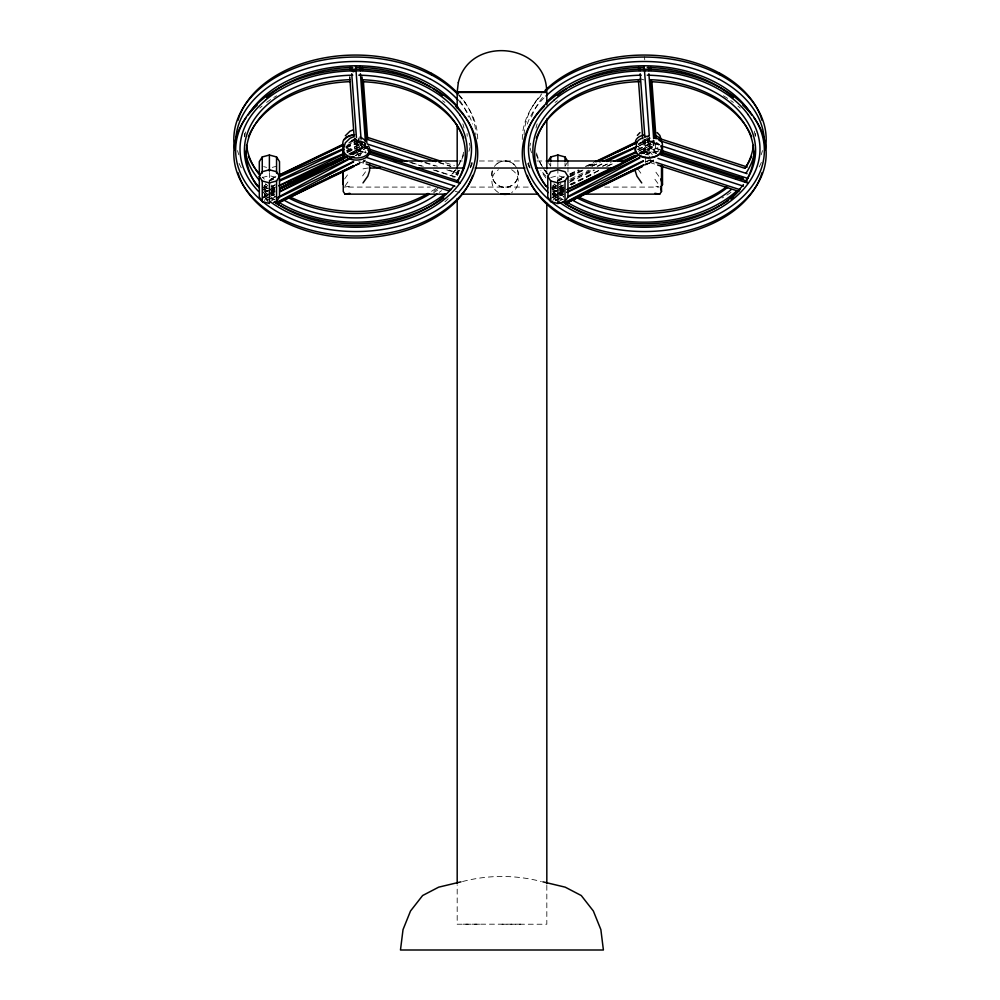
<?xml version="1.0" encoding="UTF-8"?>
<svg xmlns="http://www.w3.org/2000/svg" width="1000" height="1000" viewBox="0 0 1000 1000"><rect width="100%" height="100%" fill="white"/><g stroke="black" fill="none" stroke-linecap="round" stroke-linejoin="round"><path stroke-width="0.75" stroke-dasharray="5 3.75" d="M346 147.575L358.812 141.975L364.588 141.975L365.25 145.975L363.837 147.637L361.163 145.975L358.812 141.975L359.387 137.725M355.262 155.475L362.238 152.125L358.812 156.125L359.575 150.463L362.238 152.125L363.812 154.787M638.15 144.012L650.713 137.963L653.062 141.975L653.713 145.975L652.3 147.637L649.638 145.975L647.288 141.975L648.037 136.3M647.475 154.713L648.037 150.463L650.713 152.125L652.275 154.787M459.188 170.375L457.05 177.325L435.025 170.175M658.612 144.95L654.2 143.512L656.137 139.5M454.162 171.962L455.25 170.175M534.712 103.225L536.337 100.55M565.013 166.238L567.238 162.75M344.613 178.975L349.438 172.213M345.012 186.025L349.837 179.262M362.612 175.875L367.438 169.1M263.45 187.312L266.012 184.312M264.3 200.475L266.012 198.463L270.2 196.45M346.262 148.012L358.812 141.975L362.238 137.963M349.812 155.162L359.575 150.463L358.162 152.125L352.575 154.8M355.462 165.825L363.837 161.788L365.25 160.138L355.487 164.838M552.762 186.312L554.475 184.312L556.825 188.312L563.638 184.662M552.762 200.475L554.475 198.463L558.663 196.45M637.525 146.675L647.288 141.975L650.713 137.963L638.462 144.525M641.075 153.812L648.037 150.463L643.838 153.463L646.625 152.125L647.062 154.787M648.138 155.125L650.713 152.125L645.125 154.8M645.325 165.15L652.3 161.788L653.713 160.138L645.35 164.163L653.713 160.138M271.087 186.863L275.163 184.662M345.913 146.725L358.162 140.15M269.725 201.737L275.163 198.825M355.438 155.762L362.238 152.125M570.438 181.025L590.837 170.075M597.65 166.425L604.45 162.775M558.188 201.737L563.638 198.825M650.713 152.125L645.263 155.037L644.163 139.35M263.875 189.112L269.025 192.325L274.488 189.45M346.838 151.325L363.225 142.688M552.337 189.112L557.487 192.325L564.312 188.725M571.138 185.125L599.812 170.025M606.638 166.425L613.462 162.825M638.038 149.887L653.062 141.975L647.288 141.975L637.312 146.325M351.325 140.538L355.45 138.425M268.762 197.05L275.637 193.525M351.325 154.7L359.575 150.463M569.612 176.55L582 170.188M590.25 165.95L594.375 163.837M557.225 197.05L564.113 193.525M641.162 153.988L648.037 150.463M269 193.3L274.575 190.55L271.788 191.962M349.9 153.525L365.25 145.975L358.812 141.975L358.162 137.963M355.487 164.938L365.25 160.138M557.463 193.3L564.438 189.862M639.775 152.838L653.713 145.975L647.288 141.975L646.625 137.963M275.9 176.6L268.925 179.963L275.9 176.737M268.9 180.95L275.875 177.587M349.787 141.988L356.763 138.637L349.787 141.9M346.9 145.35L358.05 139.975M262.587 188.312L268.163 185.625M271.15 186.975L275.338 184.963M346.463 150.7L363.2 142.637M270.512 189.638L264.938 192.325L263.375 189.65M271.913 188.962L274.7 187.625M347.225 152.688L361.163 145.975L346.887 152.113M271.812 190.975L274.6 189.638M348.512 154.037L365.25 145.975M349.888 154.35L363.837 147.637L358.812 141.975M268.363 202.475L266.012 198.463L263.35 196.812L270.325 193.45M271.712 192.775L274.5 191.438M263.325 197.8L270.3 194.438M271.688 193.762L274.475 192.425M271.588 195.775L274.375 194.438M266.775 200.463L275.138 196.425M564.362 176.6L557.388 179.963L564.362 176.737M569.95 173.925L578.312 169.887M585.288 166.525L593.65 162.5M557.375 180.95L564.338 177.587M569.925 174.913L579.688 170.2M588.05 166.175L593.625 163.487M569.825 176.925L583.763 170.2M592.137 166.175L597.712 163.487M551.062 188.312L560.825 183.612M570.588 178.912L588.713 170.175M597.075 166.15L604.05 162.787M559.612 186.975L563.8 184.963M569.375 182.275L594.487 170.175M602.85 166.15L609.825 162.787M637.712 149.362L653.062 141.975M552.062 189.45L556.075 193.988L553.413 192.325L558.987 189.638M560.375 188.962L563.175 187.625M570.138 184.262L599.425 170.162M607.8 166.125L614.775 162.763M638.475 151.35L649.638 145.975L638.212 150.887M560.275 190.975L563.062 189.638M639.775 152.688L653.713 145.975M560.25 191.962L564.438 189.95M639.75 153.675L652.3 147.637L647.288 141.975M558.787 193.45L551.812 196.812L556 194.838M560.188 192.775L564.362 190.763M553.188 197.125L558.763 194.438M560.163 193.762L564.338 191.75M560.062 195.775L564.237 193.762M555.237 200.463L563.612 196.425M645.45 162.15L649.638 160.138L652.3 161.788L645.238 164.988M263.35 196.812L267.525 194.838M268.925 194.175L274.5 191.55M352.575 154.75L358.162 152.125L358.812 156.125M569.938 174.112L578.3 170.162M586.675 166.225L593.638 162.938M557.388 194.175L564.362 190.888M274.825 187.85L264.938 192.325L267.6 193.988L263.587 189.45M349.7 154.012L363.837 147.637M355.363 165.625L363.837 161.788M553.413 192.325L556.237 191.05M557.65 190.413L563.3 187.85M570.363 184.662L594.375 173.812M639.587 153.375L652.3 147.637M269.05 181.2L276.175 178.088M261.925 198.463L267.625 195.975M269.05 195.35L274.75 192.862M557.525 181.2L561.8 179.325M570.35 175.588L583.162 169.988M591.712 166.25L600.262 162.512M550.4 198.463L556.1 195.975M557.525 195.35L563.225 192.862M264.012 187.7L266.875 186.475M271.163 198.787L275.45 196.95M552.487 187.7L561.062 184.025M569.625 180.338L593.913 169.913M602.487 166.225L611.062 162.537M555.337 200.637L563.913 196.95M645.35 161.975L649.638 160.138M272.262 167.387L276.55 166.238M262.262 177.537L269.4 175.613L276.55 177.537M270.837 188.35L276.55 186.812M263.688 191.912L267.975 190.763M550.725 177.537L557.875 175.613L565.013 177.537M559.3 188.35L565.013 186.812M552.163 191.912L556.45 190.763M462.512 881.538C488.4 874.788 515.475 874.788 541.362 881.538M362.612 161.825L365.025 161.412M363.013 168.875L367.837 168.038M349.438 186.262L344.613 187.087L430.262 187.087M479.6 924.2L457.188 924.225L457.188 885.212M463.2 924.188L524.412 924.188M459.15 160.987L462.262 160.987M479.363 160.987L521.325 160.987M536.875 160.987L544.65 160.987M470.75 187.087L529.925 187.087M551.725 187.087L564.188 187.087M604.675 187.087L659.175 187.087M264.037 188.312L268.363 188.312M552.5 188.312L556.825 188.312M552.225 194.137L563.138 194.137M502.013 924.225L546.825 924.225L546.825 885.212M655.913 186.262L658.325 186.675M552.163 187.2L556.45 188.35M559.3 190.763L563.587 191.912M263.688 166.612L266.55 167.387M263.688 187.2L267.975 188.35M270.837 190.763L275.125 191.912M639.688 78.6L643.95 79.925M659.412 144.725L646.15 140.425L644.212 144.438L645.763 147L659.062 151.325M660.362 149.675L644.212 144.438L643.875 139.812M660.163 149.963L649.9 146.625L649.212 137.3M653.787 140.262L654.575 151.088L658.988 152.525M656.375 153.387L650.45 151.463L649.412 137.513M648.612 160.025L654.488 161.925M654.3 162.213L649.9 160.787L649.562 156.113M654.625 164.037L645.763 161.163L645.425 156.488M445.525 162.712L454.35 165.588M439.075 162.35L450.938 166.2M438.725 162.575L450.562 166.425M365.05 142.812L357.675 140.425L355.737 144.438L357.3 147L367.638 150.363M425.475 162.438L437.275 166.262M449.062 170.087L457.9 172.963M424.7 162.662L435.012 166.012M446.812 169.85L458.6 173.675M367.488 148.25L355.737 144.438L355.288 138.275M411.538 162.55L423.275 166.363M367.287 148.525L361.425 146.625L360.975 140.412M409.787 162.325L421.512 166.137M433.237 169.95L456.688 177.562M366.425 152.912L361.975 151.463L361.175 140.612M360.625 155.538L357.675 154.575L356.538 139.037M455.225 191.238L459.625 192.662M358.775 161.637L364.688 163.562M552.7 197.362L554.475 198.463L556.825 202.475M650.3 159.525L652.3 161.788M655.913 172.213L659.938 177.85M654.912 179.262L658.925 184.9M637.913 169.1L642.738 175.875M548.513 162.75L550.725 166.238M544.75 170.175L545.837 171.962A110.138 74.4 0 0 0 547.525 174.188M459.162 94.938A120.763 81.575 0 0 1 463.663 100.55L465.288 103.225A121.438 82.037 0 0 1 477.7 139.425M654.575 151.088L656.137 153.663L655.113 139.85M653.962 140.412L654.2 143.512M652.938 140.625L653.85 153.025M644.513 56.712L644.75 59.812M648.3 139.012L649.438 154.562M645.188 139.213L645.763 147M645 139.037L646.15 154.575M642.85 140.1L643.988 155.512M367.1 145.988L367.438 150.588M365.538 143.35L366.112 151.088M364.588 142.175L365.387 153.025M359.95 140.575L360.975 154.562M356.725 139.213L357.3 147M355.688 139.35L356.95 156.488M354.275 138.562L355.513 155.512M567.975 161.588L567.975 166M567.975 167.475L567.975 171.887M565.013 162.838L565.013 165.775M557.875 162.387L557.875 166.788M557.875 168.263L557.875 181.55M550.725 162.838L550.725 165.775M546.825 170.463L546.825 173.588M457.188 170.463L457.188 178.263M269.4 172.562L269.4 181.55M529.85 146.113A115.25 77.862 0 0 1 530.625 143.138M529.25 167.138A115.25 77.862 0 0 1 528.675 162.625M555.075 102.45A120.763 81.587 0 0 1 557.475 100.712M723.363 95.775A120.75 81.575 0 0 1 733.4 102.45M737.938 106.062A120.75 81.575 0 0 1 740.25 108.062M556.25 199.812A116.363 78.612 0 0 1 553.938 197.938M556.512 197.875A110.138 74.4 0 0 1 552.25 193.75M556.2 196.412A111.95 75.638 0 0 1 552.837 193.337M535.988 128.05A109.062 73.688 0 0 1 537.137 123.85M545.837 171.962A109.062 73.688 0 0 1 542.525 166.925M541.775 165.637A109.062 73.688 0 0 1 536.325 152.213M531.562 116.975A115.25 77.862 0 0 1 544.963 94.7M531.562 152.8A115.25 77.862 0 0 1 529.85 146.9M524.125 134.787A119.625 80.825 0 0 1 541.812 93.837M522.3 139.425A121.438 82.037 0 0 1 542.337 94.213M527.288 124.05A119.625 80.825 0 0 1 544.9 97.025M755.512 133.338A110.875 74.912 0 0 1 755.588 136.225M754.275 131.075A110.875 74.912 0 0 1 755.275 136.862M762.475 150.588A119.625 80.825 0 0 1 761.175 154.812M761.35 162.4A121.438 82.037 0 0 1 758.713 167.812M731 192.312A120.763 81.587 0 0 1 722.038 198.025M564.288 188.562A111.95 75.638 0 0 1 559.575 185.062M547.762 173.775A111.95 75.638 0 0 1 545.05 170.425M563.225 189.213A110.138 74.4 0 0 1 559.85 186.588M563.713 191.025A116.363 78.612 0 0 1 557.438 186.588M556.25 185.662A116.363 78.612 0 0 1 553.938 183.775M545.988 176.213A116.363 78.612 0 0 1 541.15 170.438M563.8 196.462A120.763 81.587 0 0 1 557.475 192.312M556.263 191.438A120.763 81.587 0 0 1 552.75 188.775M561.263 199.762A122.575 82.812 0 0 1 557.413 197.237M556.163 196.363A122.575 82.812 0 0 1 552.537 193.7M556.263 197.862A120.75 81.575 0 0 1 552.75 195.2M563.713 200.113A116.35 78.612 0 0 1 557.438 195.662M556.25 194.737A116.35 78.612 0 0 1 553.938 192.85M564.288 194.975A111.95 75.638 0 0 1 559.575 191.488M556.2 188.675A111.95 75.638 0 0 1 552.837 185.6M545.925 177.963A111.95 75.638 0 0 1 544.212 175.712A110.875 74.912 0 0 1 540.837 170.588M542.45 166.762A110.875 74.912 0 0 1 535.825 153.463M529.75 167.812A121.438 82.05 0 0 1 527.725 163.762M530.087 167.95A119.625 80.825 0 0 1 527.775 162.575M259.75 108.062A119.625 80.825 0 0 1 262.062 106.062M266.6 102.45A120.763 81.587 0 0 1 276.637 95.763M442.525 100.712A120.763 81.587 0 0 1 444.925 102.45M469.375 143.138A115.25 77.862 0 0 1 470.138 146.113M471.325 162.625A115.25 77.862 0 0 1 470.75 167.138M448.225 198.7A110.875 74.912 0 0 1 444.938 201.825M267.775 199.812A116.35 78.612 0 0 1 265.475 197.938M268.038 197.875A110.138 74.4 0 0 1 263.788 193.75M263.3 192.275A111.95 75.638 0 0 0 267.725 196.412A122.575 82.812 0 0 1 264.075 193.7M244.412 136.225A110.875 74.912 0 0 1 244.488 133.338M238.825 154.812A119.625 80.825 0 0 1 237.525 150.588M244.725 136.862A110.875 74.912 0 0 1 245.725 131.075M458.713 95.3A122.575 82.812 0 0 1 465.288 103.225M459.162 101.363A120.763 81.587 0 0 1 463.663 106.975A119.625 80.812 0 0 1 472.713 124.05M459.725 100.525A115.25 77.862 0 0 1 468.438 116.975M463.663 100.55A119.625 80.812 0 0 1 475.875 134.787M463.688 154.812A110.875 74.912 0 0 1 456.688 168.025M454.95 170.425A110.875 74.912 0 0 1 450.288 175.975M467.05 133.488A110.875 74.912 0 0 1 467.125 136.375M462.863 123.85A109.062 73.688 0 0 1 464.012 128.05M463.675 152.213A109.062 73.688 0 0 1 458.938 164.338M455.887 169.475A109.062 73.688 0 0 1 450.675 176.375M470.15 146.9A115.25 77.862 0 0 1 468.925 151.35M458.85 170.438A115.25 77.862 0 0 1 452.95 177.338M472.275 163.762A121.438 82.037 0 0 1 470.25 167.812M472.225 162.575A119.625 80.825 0 0 1 469.913 167.95M459.162 170.588A110.875 74.912 0 0 1 454.075 177.963M435.712 188.562A111.95 75.638 0 0 1 429.387 192.638M437.925 188.35A110.138 74.4 0 0 1 431.975 192.562M437.587 190.162A116.363 78.612 0 0 1 433.638 192.712M441.55 190.588A111.95 75.638 0 0 1 439.275 192.375M274.613 187.7A111.95 75.638 0 0 1 271.112 185.062M264.375 179.175A111.95 75.638 0 0 1 262.262 177.05M274.762 189.213A110.138 74.4 0 0 1 271.388 186.588M275.25 191.025A116.363 78.612 0 0 1 268.962 186.588M267.775 185.662A116.363 78.612 0 0 1 265.475 183.775M275.325 196.462A120.763 81.587 0 0 1 269 192.312M267.787 191.438A120.763 81.587 0 0 1 264.288 188.775M272.787 199.762A122.575 82.812 0 0 1 268.938 197.237M267.787 197.862A120.75 81.587 0 0 1 264.288 195.2M275.25 200.113A116.35 78.612 0 0 1 268.962 195.662M267.775 194.737A116.35 78.612 0 0 1 265.475 192.862M274.613 194.125A111.95 75.638 0 0 1 271.112 191.488M267.725 188.675A111.95 75.638 0 0 1 263.3 184.537M241.287 167.812A121.438 82.05 0 0 1 238.65 162.4M657.887 147.65A13.15 7.725 0 0 1 637.2 146.037M368.713 145.525A13.15 7.725 0 0 1 347.275 148.025M348.562 143A13.15 8.363 0 0 1 364.588 143M639.288 143.287A13.15 8.363 0 0 1 659.975 145.025M345.95 147.05A13.175 8.113 0 0 1 367.837 147.912M639 144.075A13.175 8.113 0 0 1 658.787 144.887M658.637 150.662A13.175 8.113 0 0 1 637.913 148.975M367.438 146.825A13.175 8.113 0 0 1 346.712 148.5M511.637 169.725A13.175 13.175 0 0 1 511.637 192.55M498.462 192.55A13.175 13.175 0 0 1 498.462 169.725M517.575 170.087A13.175 13.175 0 0 1 503.688 187.288A13.175 13.175 0 0 1 493.638 167.587M516.462 167.587A13.175 13.175 0 0 0 494.375 166.462A13.175 13.175 0 0 1 516.462 167.5M517.575 170A13.175 13.175 0 0 1 503.688 187.188A13.175 13.175 0 0 1 493.638 167.5"/><path stroke-width="1.5" d="M344.425 145.75L345.35 142.787L350 138.275L353.013 137M279.513 174.825L279.513 161.588L276.55 156.95L269.4 155.025L262.262 156.95L259.3 161.588L259.3 173.35M259.3 176.35L262.262 180.987L269.4 182.913L269.4 203.5L262.262 201.575L259.3 196.938L259.3 176.35L262.262 171.713L269.4 169.788L276.55 171.713L279.513 176.35L279.513 196.938L276.55 201.575L273.688 202.338M276.55 201.575L276.55 180.987L279.513 176.35M547.775 161.588L550.725 156.95L557.875 155.025L565.013 156.95L567.975 161.588M547.775 176.35L550.725 171.713L557.875 169.788L565.013 171.713L567.975 176.35L567.975 196.938L565.013 201.575L557.875 203.5L550.725 201.575L547.775 196.938L547.775 176.35L550.725 180.987L550.725 201.575M565.013 201.575L565.013 180.987L567.975 176.35M660.738 187.087L662.5 184.425L662.5 166.188M583.387 194.137L659.737 194.137L661.5 191.475L661.5 165.25M363.013 182.925L367.837 176.15L369.6 170.712L369.6 164.462M345.35 135.762L350 131.175L353.013 129.987M637.362 135.375L640 132.562M277.887 197.362L354.075 156.5M567.712 196.637L639.825 157.963M275.85 202.887L353.663 161.875M564.312 202.887L643.5 161.163M279.775 191.412L345.812 157.525M617.775 151.838L637.038 141.95M566.862 192.113L637.038 156.113M280.163 187.812L327.587 164.488M334.562 161.062L341.538 157.637M277.362 203.337L354.087 165.613M565.837 203.337L643.95 164.938M278.688 175.263L342.837 144.362M278.663 176.25L342.812 145.35M279.325 180.25L343.475 149.362M278.888 185.6L343.038 154.713M288.55 182.925L291.337 181.575M309.462 172.838L312.25 171.5M280.15 187.938L342.912 157.713M280.075 188.75L347.025 156.5M279.962 191.75L352.475 156.825M278.125 197.775L353.438 161.5M276 203.125L354.087 165.5M277.362 203.438L354.075 166.488M595.05 161.825L636.888 141.675M597.812 161.475L636.862 142.662M606.838 161.45L636.125 147.338M617.562 161.425L635.688 152.688M623.013 161.737L635.562 155.7M567.15 189.425L636.888 155.838M567.025 192.425L639.55 157.487M567.987 197.1L643.3 160.825M564.462 203.125L643.95 164.838M565.837 203.438L642.537 166.488M278.688 175.425L342.825 145.188M280.075 188.925L320.513 169.862M331.662 164.6L341.425 160M596.425 161.625L636.862 142.562M567.15 189.575L604.8 171.838M607.587 170.525L621.525 163.95M279.062 185.938L344.05 156.575M329.925 177.113L338.4 173.287M345.462 170.087L351.112 167.537M621.225 161.675L635.35 155.3M625.462 173.925L641 166.9M279.025 176.838L343.15 148.812M603.112 161.275L635.887 146.95M279.738 180.95L344.025 153.338M613.925 161.312L635.35 152.113M353.1 71.75L356.05 70.862L361.062 139.062M269.4 182.913L276.55 180.987M550.725 180.987L557.875 182.913L565.013 180.987M460.975 881.838L438.675 887.163L422.612 895.537L410.525 911L403.025 929.613L400.475 950L603.4 950L600.862 929.613L593.35 911L581.263 895.537L565.2 887.163L542.9 881.838M343.25 171.725L343.25 191.475L345.012 194.137L349.837 193.312M645.025 136.562L648.587 136.113M393.862 160.987L457.6 160.987M546.2 160.987L627.038 160.987M369.387 168.038L380.275 168.038M416.05 168.038L464.263 168.038M475.15 168.038L524.925 168.038M535.812 168.038L613.575 168.038M345.012 194.137L446.287 194.137M461.863 194.137L538.2 194.137M654.912 193.312L659.737 194.137M660.462 138.837L747.225 167.013M659.1 140.463L744.95 168.35M661.562 145.912L747.062 173.675M663.088 150.912L748.088 178.512M662.013 152.287L743.275 178.663M660.462 153L747.225 181.175M659.338 154.362L748.3 183.238M657.938 158.4L743.425 186.163M655.95 162.4L739.638 189.575M657.588 165L738.838 191.388M367.587 137.413L441.112 161.287M435.763 161.612L367.663 139.5L363.375 81.188M367.2 144L421.75 161.713M368.762 149L406.863 161.375M369.113 150.85L401.613 161.4M369.05 152.037L458.762 181.175M367.912 153.387L459.837 183.238M366.525 157.45L454.963 186.163M366.025 161.925L451.175 189.575M366.163 164.037L448.888 190.9M360.125 137L365.163 140.2M657.175 132.562L659.812 135.375L660.738 138.112M641.737 182.925L636.912 176.15L635.15 170.712M660.738 178.975L662.5 184.425M660.612 188.75L661.5 191.475M650.825 67.375L651.05 70.45M651.85 81.188L656.025 137.963M650.713 80L655 138.312M648.612 67.55L648.838 70.65M648.888 73.737L653.675 138.713M644.513 70.862L649.3 135.963M643.95 65.775L644.175 68.888M639.925 67.562L640.15 70.675M640.2 73.75L644.887 137.475M638.55 67.4L638.775 70.487M638.425 80.013L642.738 138.562M362.362 67.375L362.587 70.45M362.025 76.938L366.875 142.912M360.025 66L360.363 70.65M360.425 73.737L365.425 141.8M355.487 65.775L355.712 68.888M351.45 67.562L351.688 70.675M351.737 73.75L356.425 137.475M350.075 67.4L350.3 70.487M349.738 76.938L354.15 137.025M662.5 146.438L662.5 154.037M661.5 154.45L661.5 149.812A13.175 8.113 0 0 1 646.025 157.8A13.175 8.113 0 0 1 635.95 147.025M565.013 156.95L565.013 161.363M557.875 155.025L557.875 160.912M557.875 182.913L557.875 203.5M550.725 156.95L550.725 161.363M546.825 104.913L546.825 92.438L457.188 92.438L457.188 108.038M546.825 118.963L546.825 168.9M546.825 203.238L546.825 883.65M457.188 125.2L457.188 168.9M457.188 198.55L457.188 883.65M343.25 151.975L343.25 159.575M342.85 159.738L342.85 142.762A13.175 8.113 0 0 1 354.675 134.7M342.85 172.087L342.85 184.425M276.55 156.95L276.55 173.125M269.4 155.025L269.4 171.2M262.262 156.95L262.262 173.125M262.262 180.987L262.262 201.575M545.837 186.112A109.062 73.688 0 0 1 534.688 153.588A109.062 73.688 0 0 1 558.775 107.325A110.138 74.4 0 0 1 596.087 87.112A109.062 73.688 0 0 1 639.788 79.638M553.95 100.312A115.25 77.862 0 0 0 540.275 183.412A116.363 78.612 0 0 0 548.138 192.6M544.5 106.213A121.438 82.05 0 0 0 522.3 153.588A121.438 82.05 0 0 0 534.712 189.8A122.575 82.812 0 0 0 568 217.85M536.312 138.2A110.875 74.912 0 0 1 557.362 109.763A111.95 75.638 0 0 1 595.288 89.225A110.875 74.912 0 0 1 639.712 81.625M553.938 100.162A116.35 78.612 0 0 1 593.362 78.812A115.25 77.862 0 0 1 644.237 70.85A115.25 77.862 0 0 1 716.587 88.05A116.35 78.612 0 0 1 748.2 114.675M641.225 75.175A110.875 74.912 0 0 0 595.288 82.8A111.95 75.638 0 0 0 557.362 103.338A110.875 74.912 0 0 0 532.875 150.375A110.875 74.912 0 0 0 544.212 183.45A111.95 75.638 0 0 0 547.762 187.938M719.112 87.075A119.625 80.812 0 0 0 591.438 77.487A120.763 81.575 0 0 0 550.525 99.637A119.625 80.825 0 0 0 524.113 150.375A119.625 80.825 0 0 0 536.337 186.05A120.763 81.587 0 0 0 569.138 213.688M650.175 79.688A109.062 73.688 0 0 1 712.712 95.85A110.138 74.4 0 0 1 742.625 121.062A109.062 73.688 0 0 1 753.775 153.588A109.062 73.688 0 0 1 745.95 181.075M647.25 75.175A110.875 74.912 0 0 1 713.85 91.688A111.95 75.638 0 0 1 744.262 117.312A110.875 74.912 0 0 1 755.588 150.375A110.875 74.912 0 0 1 745.15 182.188M650.263 81.675A110.875 74.912 0 0 1 713.85 98.112A111.95 75.638 0 0 1 744.262 123.725M719.338 87.075A120.763 81.587 0 0 1 752.125 114.712A119.625 80.812 0 0 1 764.362 150.375A119.625 80.812 0 0 1 737.938 201.112A120.763 81.587 0 0 1 697.038 223.275A119.625 80.825 0 0 1 569.35 213.675M742.837 105.162A122.575 82.812 0 0 1 750.163 112.8M748.188 114.825A115.25 77.862 0 0 1 734.525 197.938A116.363 78.612 0 0 1 695.113 219.288A115.25 77.862 0 0 1 644.237 227.237A115.25 77.862 0 0 1 571.875 210.037A116.363 78.612 0 0 1 558.65 201.65M753.763 117.375A121.438 82.037 0 0 1 766.175 153.588A121.438 82.037 0 0 1 739.35 205.087A122.575 82.812 0 0 1 697.825 227.587A121.438 82.05 0 0 1 568.212 217.85M745.15 124.987A110.875 74.912 0 0 1 751.612 136.85M740.062 189.438A109.062 73.688 0 0 1 730.837 198.875M743.425 184.575A110.875 74.912 0 0 1 731.1 197.413A111.95 75.638 0 0 1 693.175 217.95A110.875 74.912 0 0 1 644.237 225.613A110.875 74.912 0 0 1 574.612 209.062A111.95 75.638 0 0 1 563.075 201.863M762.075 172.575A119.625 80.825 0 0 1 737.938 207.537A120.763 81.587 0 0 1 697.038 229.688A119.625 80.825 0 0 1 569.35 220.1M569.125 220.1A120.75 81.587 0 0 1 536.337 192.463A119.625 80.825 0 0 1 527.288 175.387M544.913 90.612A119.625 80.825 0 0 1 550.538 85.487A120.763 81.575 0 0 1 591.438 63.325A119.625 80.812 0 0 1 719.112 72.912M545.625 91A121.438 82.037 0 0 1 549.113 87.925A122.575 82.812 0 0 1 590.638 65.438A121.438 82.037 0 0 1 720.25 75.175M545.988 95.975A119.625 80.825 0 0 1 550.525 91.9A120.763 81.575 0 0 1 591.438 69.75A119.625 80.825 0 0 1 719.112 79.338M545.988 102.65A115.25 77.862 0 0 1 553.95 95.087A116.363 78.612 0 0 1 593.362 73.737A115.25 77.862 0 0 1 644.237 65.775A115.25 77.862 0 0 1 716.587 82.975A116.363 78.612 0 0 1 748.2 109.6M557.362 95.6A111.95 75.638 0 0 1 566.763 88.625M569.312 87A111.95 75.638 0 0 1 595.288 75.062A110.875 74.912 0 0 1 644.237 67.412M647.25 67.438A110.875 74.912 0 0 1 713.85 83.95A111.95 75.638 0 0 1 733.413 97.613M719.338 72.912A120.763 81.575 0 0 1 752.125 100.55A119.625 80.812 0 0 1 762.075 120.438M720.475 75.163A122.575 82.812 0 0 1 753.763 103.225A121.438 82.037 0 0 1 766.175 139.425A121.438 82.037 0 0 1 765.238 149.662M719.338 79.325A120.763 81.587 0 0 1 752.125 106.975A119.625 80.812 0 0 1 764.362 142.637M736.912 190.775A115.25 77.862 0 0 1 734.525 192.85A116.35 78.612 0 0 1 695.1 214.2A115.25 77.862 0 0 1 644.237 222.162A115.25 77.862 0 0 1 571.875 204.963A116.35 78.612 0 0 1 567.725 202.613M748.188 109.75A115.25 77.862 0 0 1 751.7 115.075M753.462 145.113A109.062 73.688 0 0 1 745.163 168.2M739.137 176.375A109.062 73.688 0 0 1 737.225 178.538M754.862 151.325A110.875 74.912 0 0 1 746.012 173.175M742.55 177.963A110.875 74.912 0 0 1 740.713 180.2M751.625 156.175A110.875 74.912 0 0 1 746.012 166.762M737.738 177.05A110.875 74.912 0 0 1 735.625 179.175M726.587 186.838A111.95 75.638 0 0 1 693.188 203.8A110.875 74.912 0 0 1 644.237 211.45A110.875 74.912 0 0 1 578.488 196.925M727.513 187.475A110.138 74.4 0 0 1 692.387 205.912A109.062 73.688 0 0 1 644.237 213.438A109.062 73.688 0 0 1 577 197.838M733.4 196.988A120.763 81.587 0 0 1 731 198.725M728.525 200.425A120.763 81.587 0 0 1 720.688 205.2M719.338 205.95A120.763 81.587 0 0 1 697.038 215.538A119.625 80.825 0 0 1 569.35 205.95M731.112 189.675A111.95 75.638 0 0 1 693.188 210.212A110.875 74.912 0 0 1 644.237 217.875A110.875 74.912 0 0 1 574.612 201.325M569.138 205.95A120.75 81.575 0 0 1 565.112 203.663M574.612 201.325A111.95 75.638 0 0 1 571.938 199.838M257.362 186.112A109.062 73.688 0 0 1 246.225 153.588A109.062 73.688 0 0 1 270.312 107.325A110.138 74.4 0 0 1 307.613 87.112A109.062 73.688 0 0 1 349.825 79.688M265.475 100.312A115.25 77.862 0 0 0 251.8 183.412A116.35 78.612 0 0 0 258.587 191.488M246.238 117.375A121.438 82.05 0 0 0 233.825 153.588A121.438 82.05 0 0 0 246.238 189.8A122.575 82.812 0 0 0 279.525 217.85M249.825 112.8A121.438 82.05 0 0 1 257.162 105.162M237.925 172.575A119.625 80.825 0 0 0 247.862 192.463A120.75 81.587 0 0 0 280.663 220.1M248.375 136.85A110.875 74.912 0 0 1 254.85 124.987M255.738 123.725A110.875 74.912 0 0 1 268.9 109.763A111.962 75.638 0 0 1 306.825 89.225A110.875 74.912 0 0 1 349.738 81.675M265.475 100.162A116.35 78.612 0 0 1 304.9 78.812A115.25 77.862 0 0 1 355.763 70.85A115.25 77.862 0 0 1 428.125 88.05A116.35 78.612 0 0 1 459.725 114.675M352.75 75.175A110.875 74.912 0 0 0 306.825 82.8A111.95 75.638 0 0 0 268.888 103.338A110.875 74.912 0 0 0 244.412 150.375A110.875 74.912 0 0 0 255.738 183.45A111.95 75.638 0 0 0 259.288 187.938M361.7 79.688A109.062 73.688 0 0 1 424.25 95.85A110.138 74.4 0 0 1 454.162 121.062A109.062 73.688 0 0 1 465.312 153.588A109.062 73.688 0 0 1 457.475 181.075M358.775 75.175A110.875 74.912 0 0 1 425.387 91.688A111.95 75.638 0 0 1 455.788 117.312A110.875 74.912 0 0 1 467.125 150.375A110.875 74.912 0 0 1 456.688 182.188M361.8 81.675A110.875 74.912 0 0 1 425.387 98.112A111.95 75.638 0 0 1 455.788 123.725A110.875 74.912 0 0 1 463.675 138.2M430.863 87.075A120.75 81.587 0 0 1 463.663 114.712A119.625 80.812 0 0 1 475.887 150.375A119.625 80.825 0 0 1 449.475 201.112A120.763 81.587 0 0 1 408.562 223.275A119.625 80.825 0 0 1 280.887 213.675M455.5 106.213A122.575 82.812 0 0 1 465.288 117.375A121.438 82.037 0 0 1 477.7 153.588A121.438 82.037 0 0 1 450.887 205.087A122.575 82.812 0 0 1 409.363 227.587A121.438 82.05 0 0 1 279.75 217.85M459.725 114.825A115.25 77.862 0 0 1 446.05 197.938A116.363 78.612 0 0 1 406.637 219.288A115.25 77.862 0 0 1 355.763 227.237A115.25 77.862 0 0 1 283.412 210.037A116.35 78.612 0 0 1 270.175 201.65M454.075 185.7A110.875 74.912 0 0 1 442.638 197.413A111.95 75.638 0 0 1 404.712 217.95A110.875 74.912 0 0 1 355.763 225.613A110.875 74.912 0 0 1 286.15 209.062A111.95 75.638 0 0 1 274.613 201.863M472.713 175.387A119.625 80.825 0 0 1 449.475 207.537A120.75 81.587 0 0 1 408.562 229.688A119.625 80.825 0 0 1 280.887 220.1M280.663 213.688A120.763 81.587 0 0 1 247.875 186.05A119.625 80.825 0 0 1 235.637 150.375A119.625 80.825 0 0 1 262.062 99.637A120.763 81.575 0 0 1 302.975 77.487A119.625 80.812 0 0 1 430.65 87.075A111.95 75.638 0 0 0 425.387 83.95A110.875 74.912 0 0 0 355.763 67.412M246.537 145.113A109.062 73.688 0 0 0 257.362 171.962A110.138 74.4 0 0 0 259.95 175.287M237.925 120.438A119.625 80.825 0 0 1 262.062 85.487A120.763 81.575 0 0 1 302.975 63.325A119.625 80.812 0 0 1 430.65 72.912M234.762 149.662A121.438 82.05 0 0 1 233.825 139.425A121.438 82.037 0 0 1 260.65 87.925A122.575 82.812 0 0 1 302.175 65.438A121.438 82.037 0 0 1 431.788 75.175M235.637 142.637A119.625 80.825 0 0 1 262.062 91.9A120.763 81.587 0 0 1 302.962 69.75A119.625 80.825 0 0 1 430.65 79.338M248.3 114.925A115.25 77.862 0 0 1 265.475 95.087A116.363 78.612 0 0 1 304.9 73.737A115.25 77.862 0 0 1 355.763 65.775A115.25 77.862 0 0 1 428.125 82.975A116.363 78.612 0 0 1 457.95 107.25M245.138 151.325A110.875 74.912 0 0 0 255.738 175.712A111.95 75.638 0 0 0 259.288 180.2M266.588 97.613A110.875 74.912 0 0 1 268.9 95.6A111.95 75.638 0 0 1 306.825 75.062A110.875 74.912 0 0 1 352.75 67.438M430.863 72.912A120.763 81.575 0 0 1 458.188 93.837M432 75.163A122.575 82.812 0 0 1 457.663 94.213M430.863 79.325A120.763 81.587 0 0 1 458.188 100.262M433.237 88.625A111.95 75.638 0 0 1 442.638 95.6M428.062 193.412A111.95 75.638 0 0 1 404.712 203.8A110.875 74.912 0 0 1 355.763 211.45A110.875 74.912 0 0 1 290.025 196.925M429.462 194.163A110.138 74.4 0 0 1 403.913 205.912A109.062 73.688 0 0 1 355.763 213.438A109.062 73.688 0 0 1 288.538 197.838M443.738 197.862A120.763 81.587 0 0 1 408.562 215.538A119.625 80.825 0 0 1 280.887 205.95M444.913 193.8A116.35 78.612 0 0 1 406.637 214.2A115.25 77.862 0 0 1 355.763 222.162A115.25 77.862 0 0 1 283.412 204.963A116.35 78.612 0 0 1 277.9 201.788M436.925 194.125A111.95 75.638 0 0 1 404.712 210.212A110.875 74.912 0 0 1 355.763 217.875A110.875 74.912 0 0 1 286.15 201.325A111.95 75.638 0 0 1 283.463 199.838M279.312 205.2A120.75 81.587 0 0 1 276.637 203.663M258.587 186.412A116.35 78.612 0 0 1 253.588 180.688M260.25 174.887A111.95 75.638 0 0 1 255.738 169.288M254.85 168.025A110.875 74.912 0 0 1 248.375 156.175M635.438 142.175A13.15 7.725 0 0 1 643.55 135.037M655.15 135.488A13.15 7.725 0 0 1 661.737 142.175M344.425 139.6A13.15 7.725 0 0 1 354 134.987M368.713 146.438A13.15 8.363 0 0 1 356.575 158A13.15 8.363 0 0 1 344.425 146.438M660.738 146A13.15 8.363 0 0 1 648.587 157.562A13.15 8.363 0 0 1 636.438 146M368.8 149.188A13.175 8.113 0 0 1 356.425 160.087A13.175 8.113 0 0 1 344.05 149.188M636.15 144.925A13.175 8.113 0 0 1 642.738 137.9M655.913 137.9A13.175 8.113 0 0 1 662.5 144.925M509.137 193.75A13.175 13.175 0 0 1 500.962 193.75M458.312 82.6L457.188 91.938L546.7 91.938C546.625 42.425 469.425 35.175 458.312 82.6"/></g></svg>
